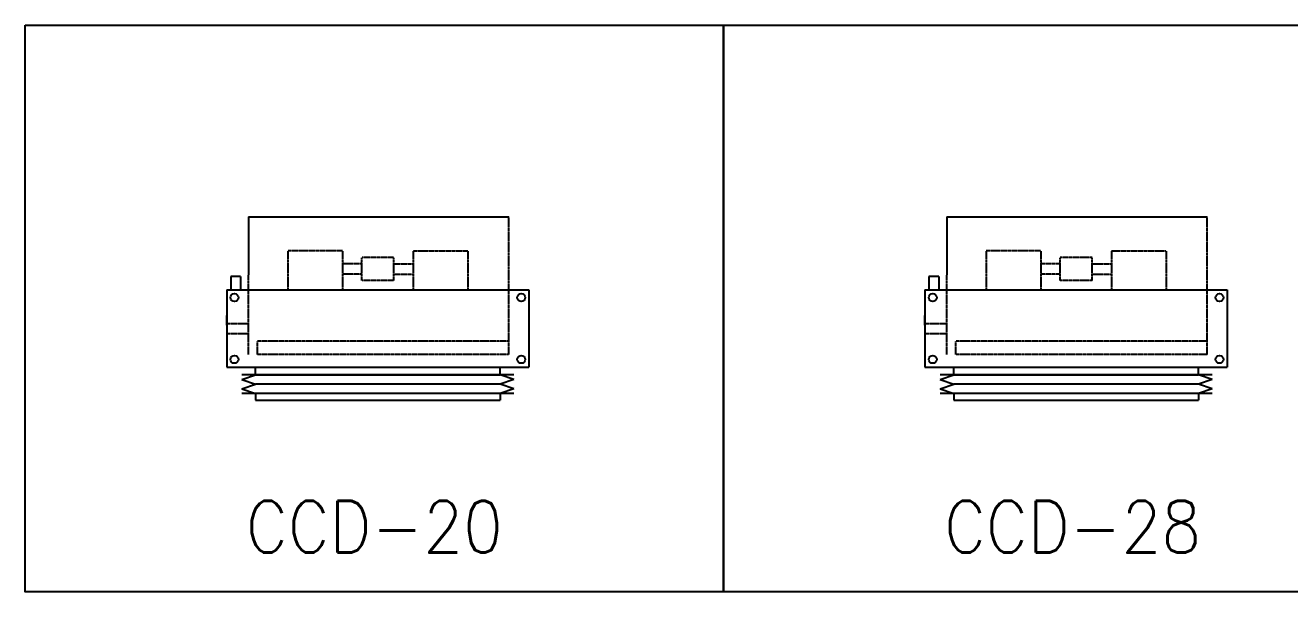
# Model space of a CAD drawing. Header units: inches. Extents: x -26677 to 64735, y -31918 to 10388.
# Drawn here: x 48519 to 53414, y -8461 to -6268 of the extents above; entities that cross this region are included whole.
import ezdxf
from ezdxf.enums import TextEntityAlignment as Align

# ---------------------------------------------------------------- set-up
doc = ezdxf.new("R2010")
doc.units = ezdxf.units.IN
doc.header["$MEASUREMENT"] = 0
doc.linetypes.add('DSH1', pattern=[0.101, 0.067, -0.034])
doc.layers.add('F-TEXT', color=2, linetype='Continuous')
doc.layers.add('MEQUIP', color=2, linetype='Continuous')
doc.styles.add('QC-SEC', font='romans.shx')

# ---------------------------------------------------------------- blocks, each defined once
blk = doc.blocks.new('A$C00294823')
at = {"layer": 'MEQUIP', "color": 1}
for p, q in [((-500.4, 710.2), (-500.4, 485.2)), ((-500.4, 710.2), (506.9, 710.2)), ((-569.6, 479.2), (-569.6, 427.3)), ((-531.3, 479.2), (-569.6, 479.2)), ((-531.3, 479.2), (-531.3, 427.3)), ((-585, 427.3), (585, 427.3)), ((-585, 427.3), (-585, 128.2)), ((585, 427.3), (585, 128.2)), ((-585, 128.2), (585, 128.2)), ((-473.8, 97.8), (-473.8, 128.2)), ((473.8, 97.8), (473.8, 128.2)), ((-526.1, 79.9), (-473.8, 97.8)), ((526.1, 97.8), (-526.1, 97.8)), ((-526.1, 79.9), (-473.8, 62.1)), ((-526.1, 44.2), (-473.8, 62.1)), ((-473.8, 97.8), (473.8, 97.8)), ((473.8, 62.1), (-473.8, 62.1)), ((526.1, 79.9), (473.8, 97.8)), ((526.1, 79.9), (473.8, 62.1)), ((526.1, 44.2), (473.8, 62.1)), ((-526.1, 44.2), (-473.8, 26.3)), ((526.1, 26.3), (-526.1, 26.3)), ((-473.8, 26.3), (-473.8, 0)), ((-473.8, 0), (473.8, 0)), ((526.1, 44.2), (473.8, 26.3)), ((473.8, 26.3), (473.8, 0))]:
    blk.add_line(p, q, dxfattribs=at)
at = {"layer": 'MEQUIP', "color": 1, "linetype": 'DSH1'}
for p, q in [((506.9, 176.6), (506.9, 710.2)), ((-136.8, 578.2), (-348.3, 578.2)), ((-348.3, 578.2), (-348.3, 427.3)), ((-136.8, 578.2), (-136.8, 427.3)), ((-61.8, 463.3), (-61.8, 552.2)), ((61.8, 552.2), (-61.8, 552.2)), ((61.8, 463.3), (61.8, 552.2)), ((136.8, 578.2), (348.3, 578.2)), ((136.8, 578.2), (136.8, 427.3)), ((348.3, 578.2), (348.3, 427.3)), ((-61.8, 527.9), (-136.8, 527.9)), ((61.8, 527.9), (136.8, 527.9)), ((-500.4, 176.6), (-500.4, 485.2)), ((-61.8, 487.6), (-136.8, 487.6)), ((61.8, 463.3), (-61.8, 463.3)), ((61.8, 487.6), (136.8, 487.6)), ((-585, 290.1), (-585, 329.6)), ((-500.4, 296), (-585, 296)), ((-500.4, 256.5), (-585, 256.5)), ((506.9, 229.1), (-465.3, 229.1)), ((-465.3, 176.6), (-465.3, 229.1)), ((506.9, 176.6), (-465.3, 176.6))]:
    blk.add_line(p, q, dxfattribs=at)
at = {"layer": 'MEQUIP', "color": 1}
for centre in [(-555, 397.3), (555, 397.3), (-555, 158.2), (555, 158.2)]:
    blk.add_circle(centre, 15.4, dxfattribs=at)

msp = doc.modelspace()

# ---------------------------------------------------------------- linework, layer by layer
at = {"color": 4}
for points in [[(48519.3, -6268.1), (51222, -6268.1), (51222, -8461), (48519.3, -8461)], [(51222, -6268.1), (53924.7, -6268.1), (53924.7, -8461), (51222, -8461)]]:
    msp.add_lwpolyline(points, close=True, dxfattribs=at)

# ---------------------------------------------------------------- block references
for p in [(49884, -7719.6), (52586.7, -7719.6)]:
    msp.add_blockref('A$C00294823', p, dxfattribs=at)

# ---------------------------------------------------------------- texts
at = {"layer": 'F-TEXT', "style": 'QC-SEC', "width": 0.9}
for s, p in [('CCD-20', (49870.7, -8209.4)), ('CCD-28', (52573.4, -8209.4))]:
    msp.add_text(s, height=200, dxfattribs=at).set_placement(p, align=Align.MIDDLE_CENTER)

doc.saveas('drawing.dxf')
